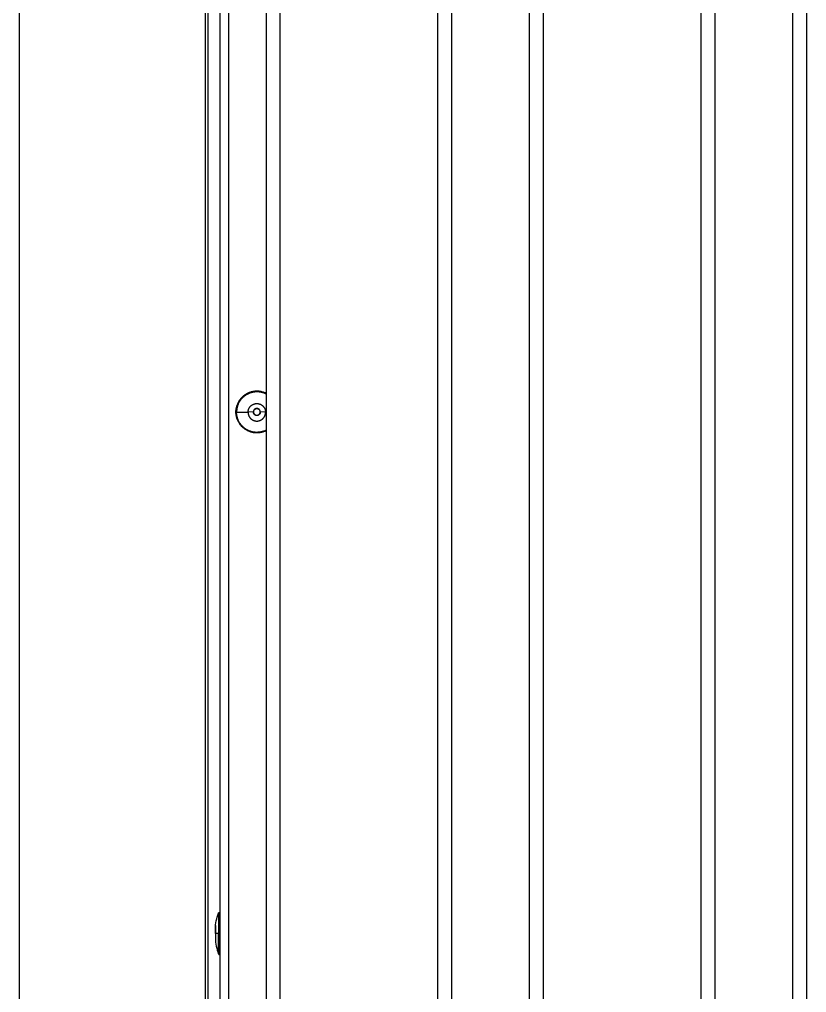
# Model space of a CAD drawing. Header units: millimetres. Extents: x -1283 to 2747, y -259 to 2557.
# Drawn here: x 719.4 to 889, y 1682.1 to 1891.5 of the extents above; entities that cross this region are included whole.
import ezdxf

# ---------------------------------------------------------------- set-up
doc = ezdxf.new("R2010")
doc.units = ezdxf.units.MM
doc.header["$MEASUREMENT"] = 0
doc.layers.add('Utwórz2D linie widoczne', color=7, linetype='Continuous', true_color=0x000000)

msp = doc.modelspace()

# ---------------------------------------------------------------- linework, layer by layer
at = {"layer": 'Utwórz2D linie widoczne'}
for p, q in [((719.45, 1281.38), (719.45, 2063.38)), ((759.45, 2061.38), (759.45, 1281.38)), ((760.01, 2061.38), (760.01, 1341.69)), ((772.55, 2055.65), (772.55, 1346.65)), ((775.55, 2055.65), (775.55, 1346.65)), ((809.55, 1346.65), (809.55, 2055.65)), ((812.55, 1346.65), (812.55, 2055.65)), ((829.25, 2055.65), (829.25, 1346.65)), ((832.25, 2055.65), (832.25, 1346.65)), ((866.25, 1346.65), (866.25, 2055.65)), ((869.25, 1346.65), (869.25, 2055.65)), ((885.95, 2055.65), (885.95, 1346.65)), ((888.95, 2055.65), (888.95, 1346.65)), ((762.57, 2040.3), (762.57, 1343.15)), ((764.57, 1343.15), (764.57, 2031.14)), ((769.38, 1811.34), (769.23, 1811.3)), ((769.25, 1811.3), (769.4, 1811.34)), ((769.53, 1811.38), (769.38, 1811.34)), ((769.4, 1811.34), (769.55, 1811.38)), ((769.68, 1811.41), (769.53, 1811.38)), ((769.55, 1811.38), (769.7, 1811.41)), ((769.83, 1811.44), (769.68, 1811.41)), ((769.7, 1811.41), (769.85, 1811.44)), ((769.99, 1811.46), (769.83, 1811.44)), ((769.85, 1811.44), (770, 1811.46)), ((770.07, 1811.32), (769.92, 1811.3)), ((770.14, 1811.48), (769.99, 1811.46)), ((770, 1811.46), (770.15, 1811.48)), ((770.22, 1811.33), (770.07, 1811.32)), ((770.29, 1811.49), (770.14, 1811.48)), ((770.15, 1811.48), (770.31, 1811.49)), ((770.37, 1811.34), (770.22, 1811.33)), ((770.45, 1811.5), (770.29, 1811.49)), ((770.31, 1811.49), (770.46, 1811.49)), ((770.52, 1811.35), (770.37, 1811.34)), ((770.61, 1811.5), (770.45, 1811.5)), ((770.46, 1811.49), (770.62, 1811.5)), ((770.67, 1811.35), (770.52, 1811.35)), ((770.76, 1811.5), (770.61, 1811.5)), ((770.62, 1811.5), (770.77, 1811.49)), ((770.82, 1811.34), (770.67, 1811.35)), ((770.92, 1811.49), (770.76, 1811.5)), ((770.77, 1811.49), (770.93, 1811.48)), ((770.97, 1811.33), (770.82, 1811.34)), ((771.07, 1811.48), (770.92, 1811.49)), ((770.93, 1811.48), (771.08, 1811.47)), ((771.12, 1811.31), (770.97, 1811.33)), ((771.22, 1811.46), (771.07, 1811.48)), ((771.08, 1811.47), (771.23, 1811.45)), ((771.27, 1811.29), (771.12, 1811.31)), ((771.38, 1811.43), (771.22, 1811.46)), ((771.23, 1811.45), (771.38, 1811.42)), ((771.53, 1811.4), (771.38, 1811.43)), ((771.38, 1811.42), (771.54, 1811.39)), ((771.68, 1811.36), (771.53, 1811.4)), ((771.54, 1811.39), (771.69, 1811.36)), ((771.83, 1811.32), (771.68, 1811.36)), ((771.69, 1811.36), (771.84, 1811.32)), ((771.98, 1811.28), (771.83, 1811.32)), ((771.84, 1811.32), (771.98, 1811.27)), ((766.59, 1809.08), (766.66, 1809.22)), ((766.72, 1809.33), (766.64, 1809.19)), ((766.66, 1809.22), (766.74, 1809.35)), ((766.8, 1809.46), (766.72, 1809.33)), ((766.74, 1809.35), (766.82, 1809.48)), ((766.86, 1809.28), (766.79, 1809.15)), ((766.89, 1809.59), (766.8, 1809.46)), ((766.82, 1809.48), (766.91, 1809.61)), ((766.95, 1809.41), (766.86, 1809.28)), ((766.98, 1809.71), (766.89, 1809.59)), ((766.91, 1809.61), (767, 1809.73)), ((767.03, 1809.53), (766.95, 1809.41)), ((767.07, 1809.84), (766.98, 1809.71)), ((767, 1809.73), (767.1, 1809.86)), ((767.12, 1809.66), (767.03, 1809.53)), ((767.17, 1809.95), (767.07, 1809.84)), ((767.1, 1809.86), (767.2, 1809.97)), ((767.22, 1809.77), (767.12, 1809.66)), ((767.28, 1810.07), (767.17, 1809.95)), ((767.2, 1809.97), (767.3, 1810.09)), ((767.32, 1809.89), (767.22, 1809.77)), ((767.39, 1810.18), (767.28, 1810.07)), ((767.3, 1810.09), (767.41, 1810.2)), ((767.42, 1810), (767.32, 1809.89)), ((767.5, 1810.29), (767.39, 1810.18)), ((767.41, 1810.2), (767.52, 1810.3)), ((767.52, 1810.11), (767.42, 1810)), ((767.61, 1810.39), (767.5, 1810.29)), ((767.52, 1810.3), (767.64, 1810.41)), ((767.63, 1810.21), (767.52, 1810.11)), ((767.73, 1810.49), (767.61, 1810.39)), ((767.75, 1810.31), (767.63, 1810.21)), ((767.64, 1810.41), (767.76, 1810.51)), ((767.85, 1810.59), (767.73, 1810.49)), ((767.86, 1810.4), (767.75, 1810.31)), ((767.76, 1810.51), (767.88, 1810.6)), ((767.98, 1810.68), (767.85, 1810.59)), ((767.98, 1810.5), (767.86, 1810.4)), ((767.88, 1810.6), (768, 1810.69)), ((768.11, 1810.77), (767.98, 1810.68)), ((768.11, 1810.58), (767.98, 1810.5)), ((768, 1810.69), (768.13, 1810.78)), ((768.24, 1810.85), (768.11, 1810.77)), ((768.23, 1810.67), (768.11, 1810.58)), ((768.13, 1810.78), (768.26, 1810.86)), ((768.36, 1810.75), (768.23, 1810.67)), ((768.37, 1810.93), (768.24, 1810.85)), ((768.26, 1810.86), (768.4, 1810.94)), ((768.49, 1810.82), (768.36, 1810.75)), ((768.51, 1811), (768.37, 1810.93)), ((768.4, 1810.94), (768.53, 1811.01)), ((768.63, 1810.89), (768.49, 1810.82)), ((768.65, 1811.07), (768.51, 1811)), ((768.53, 1811.01), (768.67, 1811.08)), ((768.76, 1810.95), (768.63, 1810.89)), ((768.79, 1811.14), (768.65, 1811.07)), ((768.67, 1811.08), (768.81, 1811.14)), ((768.9, 1811.01), (768.76, 1810.95)), ((768.94, 1811.19), (768.79, 1811.14)), ((768.81, 1811.14), (768.96, 1811.2)), ((769.04, 1811.07), (768.9, 1811.01)), ((769.08, 1811.25), (768.94, 1811.19)), ((768.96, 1811.2), (769.1, 1811.25)), ((769.18, 1811.12), (769.04, 1811.07)), ((769.23, 1811.3), (769.08, 1811.25)), ((769.1, 1811.25), (769.25, 1811.3)), ((769.33, 1811.17), (769.18, 1811.12)), ((769.47, 1811.21), (769.33, 1811.17)), ((769.62, 1811.24), (769.47, 1811.21)), ((769.77, 1811.27), (769.62, 1811.24)), ((769.92, 1811.3), (769.77, 1811.27)), ((771.42, 1811.26), (771.27, 1811.29)), ((771.56, 1811.23), (771.42, 1811.26)), ((771.71, 1811.2), (771.56, 1811.23)), ((771.86, 1811.15), (771.71, 1811.2)), ((772, 1811.11), (771.86, 1811.15)), ((772.13, 1811.23), (771.98, 1811.28)), ((771.98, 1811.27), (772.13, 1811.22)), ((772.14, 1811.05), (772, 1811.11)), ((772.27, 1811.17), (772.13, 1811.23)), ((772.13, 1811.22), (772.27, 1811.16)), ((772.28, 1811), (772.14, 1811.05)), ((772.41, 1811.11), (772.27, 1811.17)), ((772.27, 1811.16), (772.41, 1811.1)), ((772.42, 1810.94), (772.28, 1811)), ((772.55, 1811.04), (772.41, 1811.11)), ((772.41, 1811.1), (772.55, 1811.04)), ((772.55, 1810.87), (772.42, 1810.94)), ((766.07, 1807.01), (766.08, 1807.16)), ((766.08, 1807.31), (766.1, 1807.47)), ((766.08, 1807.16), (766.08, 1807.31)), ((766.1, 1807.47), (766.12, 1807.62)), ((766.12, 1807.62), (766.14, 1807.77)), ((766.14, 1807.77), (766.17, 1807.93)), ((766.17, 1807.93), (766.2, 1808.08)), ((766.23, 1808.19), (766.19, 1808.04)), ((766.2, 1808.08), (766.24, 1808.23)), ((766.22, 1807.29), (766.21, 1807.14)), ((766.21, 1807.14), (766.21, 1806.99)), ((766.23, 1807.44), (766.22, 1807.29)), ((766.27, 1808.34), (766.23, 1808.19)), ((766.25, 1807.59), (766.23, 1807.44)), ((766.24, 1808.23), (766.29, 1808.37)), ((766.28, 1807.74), (766.25, 1807.59)), ((766.32, 1808.49), (766.27, 1808.34)), ((766.3, 1807.89), (766.28, 1807.74)), ((766.29, 1808.37), (766.34, 1808.52)), ((766.34, 1808.04), (766.3, 1807.89)), ((766.38, 1808.63), (766.32, 1808.49)), ((766.34, 1808.52), (766.39, 1808.66)), ((766.38, 1808.18), (766.34, 1808.04)), ((766.43, 1808.78), (766.38, 1808.63)), ((766.42, 1808.33), (766.38, 1808.18)), ((766.39, 1808.66), (766.45, 1808.81)), ((766.47, 1808.47), (766.42, 1808.33)), ((766.5, 1808.92), (766.43, 1808.78)), ((766.45, 1808.81), (766.52, 1808.95)), ((766.52, 1808.61), (766.47, 1808.47)), ((766.57, 1809.06), (766.5, 1808.92)), ((766.52, 1808.95), (766.59, 1809.08)), ((766.58, 1808.75), (766.52, 1808.61)), ((766.64, 1809.19), (766.57, 1809.06)), ((766.65, 1808.89), (766.58, 1808.75)), ((766.71, 1809.02), (766.65, 1808.89)), ((766.79, 1809.15), (766.71, 1809.02)), ((768.69, 1807.08), (768.7, 1807.15)), ((768.7, 1807.21), (768.71, 1807.28)), ((768.7, 1807.15), (768.7, 1807.21)), ((768.71, 1807.28), (768.73, 1807.34)), ((768.73, 1807.34), (768.74, 1807.41)), ((768.74, 1807.41), (768.76, 1807.47)), ((768.76, 1807.47), (768.78, 1807.53)), ((768.78, 1807.53), (768.8, 1807.6)), ((768.8, 1807.6), (768.82, 1807.66)), ((768.82, 1807.66), (768.85, 1807.72)), ((768.85, 1807.72), (768.88, 1807.78)), ((768.88, 1807.78), (768.91, 1807.84)), ((768.91, 1807.84), (768.94, 1807.89)), ((768.94, 1807.89), (768.97, 1807.95)), ((768.97, 1807.95), (769.01, 1808.01)), ((769.01, 1808.01), (769.05, 1808.06)), ((769.05, 1808.06), (769.09, 1808.11)), ((769.09, 1808.11), (769.13, 1808.16)), ((769.13, 1808.16), (769.17, 1808.21)), ((769.17, 1808.21), (769.22, 1808.26)), ((769.22, 1808.26), (769.26, 1808.31)), ((769.26, 1808.31), (769.31, 1808.35)), ((769.31, 1808.35), (769.36, 1808.39)), ((769.36, 1808.39), (769.41, 1808.44)), ((769.41, 1808.44), (769.46, 1808.48)), ((769.46, 1808.48), (769.52, 1808.51)), ((769.52, 1808.51), (769.57, 1808.55)), ((769.57, 1808.55), (769.63, 1808.58)), ((769.63, 1808.58), (769.69, 1808.61)), ((769.69, 1808.61), (769.75, 1808.64)), ((769.75, 1808.64), (769.81, 1808.67)), ((769.81, 1808.67), (769.87, 1808.7)), ((769.84, 1807.17), (769.83, 1807.15)), ((769.83, 1807.15), (769.83, 1807.12)), ((769.85, 1807.22), (769.84, 1807.2)), ((769.84, 1807.2), (769.84, 1807.17)), ((769.86, 1807.25), (769.85, 1807.22)), ((769.87, 1807.27), (769.86, 1807.25)), ((769.87, 1808.7), (769.93, 1808.72)), ((769.88, 1807.29), (769.87, 1807.27)), ((769.89, 1807.32), (769.88, 1807.29)), ((769.9, 1807.34), (769.89, 1807.32)), ((769.91, 1807.36), (769.9, 1807.34)), ((769.92, 1807.39), (769.91, 1807.36)), ((769.93, 1807.41), (769.92, 1807.39)), ((769.93, 1808.72), (769.99, 1808.74)), ((769.95, 1807.43), (769.93, 1807.41)), ((769.96, 1807.45), (769.95, 1807.43)), ((769.98, 1807.47), (769.96, 1807.45)), ((769.99, 1807.49), (769.98, 1807.47)), ((769.99, 1808.74), (770.05, 1808.76)), ((770.01, 1807.51), (769.99, 1807.49)), ((770.03, 1807.53), (770.01, 1807.51)), ((770.05, 1807.55), (770.03, 1807.53)), ((770.05, 1808.76), (770.12, 1808.78)), ((770.06, 1807.57), (770.05, 1807.55)), ((770.08, 1807.59), (770.06, 1807.57)), ((770.1, 1807.6), (770.08, 1807.59)), ((770.12, 1807.62), (770.1, 1807.6)), ((770.12, 1808.78), (770.18, 1808.79)), ((770.15, 1807.63), (770.12, 1807.62)), ((770.17, 1807.65), (770.15, 1807.63)), ((770.16, 1807.65), (770.18, 1807.66)), ((770.19, 1807.66), (770.17, 1807.65)), ((770.18, 1808.79), (770.24, 1808.81)), ((770.18, 1807.66), (770.21, 1807.67)), ((770.21, 1807.67), (770.19, 1807.66)), ((770.21, 1807.67), (770.23, 1807.69)), ((770.23, 1807.69), (770.21, 1807.67)), ((770.23, 1807.69), (770.25, 1807.7)), ((770.26, 1807.7), (770.23, 1807.69)), ((770.24, 1808.81), (770.31, 1808.82)), ((770.25, 1807.7), (770.27, 1807.71)), ((770.28, 1807.71), (770.26, 1807.7)), ((770.27, 1807.71), (770.3, 1807.72)), ((770.31, 1807.72), (770.28, 1807.71)), ((770.3, 1807.72), (770.32, 1807.73)), ((770.31, 1808.82), (770.38, 1808.82)), ((770.33, 1807.73), (770.31, 1807.72)), ((770.32, 1807.73), (770.35, 1807.73)), ((770.36, 1807.73), (770.33, 1807.73)), ((770.35, 1807.73), (770.37, 1807.74)), ((770.38, 1807.74), (770.36, 1807.73)), ((770.37, 1807.74), (770.4, 1807.75)), ((770.38, 1808.82), (770.44, 1808.83)), ((770.41, 1807.75), (770.38, 1807.74)), ((770.4, 1807.75), (770.42, 1807.75)), ((770.43, 1807.75), (770.41, 1807.75)), ((770.42, 1807.75), (770.45, 1807.76)), ((770.46, 1807.76), (770.43, 1807.75)), ((770.44, 1808.83), (770.51, 1808.83)), ((770.45, 1807.76), (770.47, 1807.76)), ((770.48, 1807.76), (770.46, 1807.76)), ((770.47, 1807.76), (770.5, 1807.77)), ((770.51, 1807.76), (770.48, 1807.76)), ((770.5, 1807.77), (770.52, 1807.77)), ((770.51, 1808.83), (770.57, 1808.83)), ((770.53, 1807.77), (770.51, 1807.76)), ((770.52, 1807.77), (770.55, 1807.77)), ((770.56, 1807.77), (770.53, 1807.77)), ((770.55, 1807.77), (770.57, 1807.77)), ((770.59, 1807.77), (770.56, 1807.77)), ((770.57, 1808.83), (770.64, 1808.83)), ((770.57, 1807.77), (770.6, 1807.77)), ((770.61, 1807.77), (770.59, 1807.77)), ((770.6, 1807.77), (770.62, 1807.77)), ((770.64, 1807.76), (770.61, 1807.77)), ((770.62, 1807.77), (770.65, 1807.77)), ((770.64, 1808.83), (770.7, 1808.83)), ((770.66, 1807.76), (770.64, 1807.76)), ((770.65, 1807.77), (770.67, 1807.76)), ((770.69, 1807.76), (770.66, 1807.76)), ((770.67, 1807.76), (770.7, 1807.76)), ((770.71, 1807.75), (770.69, 1807.76)), ((770.7, 1808.83), (770.77, 1808.82)), ((770.7, 1807.76), (770.72, 1807.75)), ((770.74, 1807.75), (770.71, 1807.75)), ((770.72, 1807.75), (770.75, 1807.75)), ((770.76, 1807.74), (770.74, 1807.75)), ((770.75, 1807.75), (770.77, 1807.74)), ((770.79, 1807.73), (770.76, 1807.74)), ((770.77, 1808.82), (770.83, 1808.82)), ((770.77, 1807.74), (770.8, 1807.73)), ((770.81, 1807.73), (770.79, 1807.73)), ((770.8, 1807.73), (770.82, 1807.73)), ((770.84, 1807.72), (770.81, 1807.73)), ((770.82, 1807.73), (770.85, 1807.72)), ((770.83, 1808.82), (770.9, 1808.81)), ((770.86, 1807.71), (770.84, 1807.72)), ((770.85, 1807.72), (770.87, 1807.71)), ((770.89, 1807.7), (770.86, 1807.71)), ((770.87, 1807.71), (770.89, 1807.7)), ((770.89, 1807.7), (770.92, 1807.69)), ((770.91, 1807.69), (770.89, 1807.7)), ((770.9, 1808.81), (770.96, 1808.79)), ((770.93, 1807.67), (770.91, 1807.69)), ((770.92, 1807.69), (770.94, 1807.67)), ((770.95, 1807.66), (770.93, 1807.67)), ((770.94, 1807.67), (770.96, 1807.66)), ((770.98, 1807.65), (770.95, 1807.66)), ((770.96, 1808.79), (771.03, 1808.78)), ((770.96, 1807.66), (770.98, 1807.65)), ((771, 1807.63), (770.98, 1807.65)), ((771.02, 1807.62), (771, 1807.63)), ((771.04, 1807.6), (771.02, 1807.62)), ((771.03, 1808.78), (771.09, 1808.76)), ((771.06, 1807.59), (771.04, 1807.6)), ((771.08, 1807.57), (771.06, 1807.59)), ((771.1, 1807.55), (771.08, 1807.57)), ((771.09, 1808.76), (771.15, 1808.74)), ((771.12, 1807.53), (771.1, 1807.55)), ((771.13, 1807.51), (771.12, 1807.53)), ((771.15, 1807.49), (771.13, 1807.51)), ((771.15, 1808.74), (771.22, 1808.72)), ((771.17, 1807.47), (771.15, 1807.49)), ((771.18, 1807.45), (771.17, 1807.47)), ((771.2, 1807.43), (771.18, 1807.45)), ((771.21, 1807.41), (771.2, 1807.43)), ((771.22, 1807.39), (771.21, 1807.41)), ((771.22, 1808.72), (771.28, 1808.7)), ((771.24, 1807.36), (771.22, 1807.39)), ((771.25, 1807.34), (771.24, 1807.36)), ((771.26, 1807.32), (771.25, 1807.34)), ((771.27, 1807.29), (771.26, 1807.32)), ((771.28, 1807.27), (771.27, 1807.29)), ((771.28, 1808.7), (771.34, 1808.67)), ((771.29, 1807.25), (771.28, 1807.27)), ((771.29, 1807.22), (771.29, 1807.25)), ((771.3, 1807.2), (771.29, 1807.22)), ((771.31, 1807.17), (771.3, 1807.2)), ((771.31, 1807.15), (771.31, 1807.17)), ((771.32, 1807.12), (771.31, 1807.15)), ((771.34, 1808.67), (771.4, 1808.64)), ((771.4, 1808.64), (771.46, 1808.61)), ((771.46, 1808.61), (771.51, 1808.58)), ((771.51, 1808.58), (771.57, 1808.55)), ((771.57, 1808.55), (771.63, 1808.51)), ((771.63, 1808.51), (771.68, 1808.48)), ((771.68, 1808.48), (771.73, 1808.44)), ((771.73, 1808.44), (771.78, 1808.39)), ((771.78, 1808.39), (771.83, 1808.35)), ((771.83, 1808.35), (771.88, 1808.31)), ((771.88, 1808.31), (771.93, 1808.26)), ((771.93, 1808.26), (771.97, 1808.21)), ((771.97, 1808.21), (772.02, 1808.16)), ((772.02, 1808.16), (772.06, 1808.11)), ((772.06, 1808.11), (772.1, 1808.06)), ((772.1, 1808.06), (772.14, 1808.01)), ((772.14, 1808.01), (772.17, 1807.95)), ((772.17, 1807.95), (772.2, 1807.89)), ((772.2, 1807.89), (772.24, 1807.84)), ((772.24, 1807.84), (772.27, 1807.78)), ((772.27, 1807.78), (772.29, 1807.72)), ((772.29, 1807.72), (772.32, 1807.66)), ((772.32, 1807.66), (772.34, 1807.6)), ((772.34, 1807.6), (772.37, 1807.53)), ((772.37, 1807.53), (772.39, 1807.47)), ((772.39, 1807.47), (772.4, 1807.41)), ((772.4, 1807.41), (772.42, 1807.34)), ((772.42, 1807.34), (772.43, 1807.28)), ((772.43, 1807.28), (772.44, 1807.21)), ((772.44, 1807.21), (772.45, 1807.15)), ((772.45, 1807.15), (772.45, 1807.08)), ((766.21, 1806.99), (766.07, 1807.01)), ((766.08, 1806.85), (766.07, 1807.01)), ((766.08, 1806.7), (766.08, 1806.85)), ((766.1, 1806.54), (766.08, 1806.7)), ((766.12, 1806.39), (766.1, 1806.54)), ((766.14, 1806.24), (766.12, 1806.39)), ((766.17, 1806.09), (766.14, 1806.24)), ((766.2, 1805.94), (766.17, 1806.09)), ((766.24, 1805.79), (766.2, 1805.94)), ((766.21, 1806.84), (766.21, 1806.99)), ((766.21, 1806.99), (768.68, 1806.95)), ((766.22, 1806.69), (766.21, 1806.84)), ((766.22, 1805.88), (766.21, 1805.91)), ((766.23, 1806.54), (766.22, 1806.69)), ((766.25, 1806.39), (766.23, 1806.54)), ((766.25, 1805.77), (766.24, 1805.81)), ((766.29, 1805.64), (766.24, 1805.79)), ((766.28, 1806.24), (766.25, 1806.39)), ((766.3, 1806.09), (766.28, 1806.24)), ((766.34, 1805.49), (766.29, 1805.64)), ((766.34, 1805.95), (766.3, 1806.09)), ((766.38, 1805.8), (766.34, 1805.95)), ((766.39, 1805.35), (766.34, 1805.49)), ((766.42, 1805.66), (766.38, 1805.8)), ((766.45, 1805.21), (766.39, 1805.35)), ((766.47, 1805.51), (766.42, 1805.66)), ((766.52, 1805.06), (766.45, 1805.21)), ((766.52, 1805.37), (766.47, 1805.51)), ((766.58, 1805.23), (766.52, 1805.37)), ((766.59, 1804.93), (766.52, 1805.06)), ((766.65, 1805.1), (766.58, 1805.23)), ((766.71, 1804.96), (766.65, 1805.1)), ((769.82, 1807.02), (768.68, 1806.95)), ((768.68, 1806.95), (768.69, 1807.02)), ((768.68, 1806.95), (768.69, 1806.89)), ((768.69, 1807.02), (768.69, 1807.08)), ((768.69, 1806.89), (768.69, 1806.82)), ((768.69, 1806.82), (768.7, 1806.76)), ((768.7, 1806.76), (768.7, 1806.69)), ((768.7, 1806.69), (768.71, 1806.62)), ((768.71, 1806.62), (768.73, 1806.56)), ((768.73, 1806.56), (768.74, 1806.5)), ((768.74, 1806.5), (768.76, 1806.43)), ((768.76, 1806.43), (768.78, 1806.37)), ((768.78, 1806.37), (768.8, 1806.31)), ((768.8, 1806.31), (768.82, 1806.25)), ((768.82, 1806.25), (768.85, 1806.19)), ((768.85, 1806.19), (768.88, 1806.13)), ((768.88, 1806.13), (768.91, 1806.07)), ((768.91, 1806.07), (768.94, 1806.01)), ((768.94, 1806.01), (768.97, 1805.95)), ((768.97, 1805.95), (769.01, 1805.9)), ((769.01, 1805.9), (769.05, 1805.85)), ((769.05, 1805.85), (769.09, 1805.79)), ((769.09, 1805.79), (769.13, 1805.74)), ((769.13, 1805.74), (769.17, 1805.69)), ((769.17, 1805.69), (769.22, 1805.64)), ((769.22, 1805.64), (769.26, 1805.6)), ((769.26, 1805.6), (769.31, 1805.55)), ((769.31, 1805.55), (769.36, 1805.51)), ((769.36, 1805.51), (769.41, 1805.47)), ((769.41, 1805.47), (769.46, 1805.43)), ((769.46, 1805.43), (769.52, 1805.39)), ((769.52, 1805.39), (769.57, 1805.36)), ((769.57, 1805.36), (769.63, 1805.32)), ((769.63, 1805.32), (769.69, 1805.29)), ((769.69, 1805.29), (769.75, 1805.26)), ((769.75, 1805.26), (769.81, 1805.23)), ((769.81, 1805.23), (769.87, 1805.21)), ((769.83, 1807.09), (769.82, 1807.07)), ((769.82, 1807.07), (769.82, 1807.04)), ((769.82, 1807.04), (769.82, 1807.02)), ((769.82, 1806.99), (769.82, 1807.02)), ((769.82, 1807.02), (769.83, 1806.99)), ((769.82, 1806.97), (769.82, 1806.99)), ((769.83, 1806.94), (769.82, 1806.97)), ((769.83, 1807.12), (769.83, 1807.09)), ((769.83, 1806.99), (769.83, 1806.96)), ((769.83, 1806.96), (769.83, 1806.94)), ((769.83, 1806.91), (769.83, 1806.94)), ((769.83, 1806.94), (769.84, 1806.91)), ((769.83, 1806.89), (769.83, 1806.91)), ((769.84, 1806.86), (769.83, 1806.89)), ((769.84, 1806.91), (769.84, 1806.89)), ((769.84, 1806.89), (769.85, 1806.86)), ((769.85, 1806.84), (769.84, 1806.86)), ((769.85, 1806.86), (769.86, 1806.84)), ((769.85, 1806.81), (769.85, 1806.84)), ((769.86, 1806.79), (769.85, 1806.81)), ((769.86, 1806.84), (769.87, 1806.81)), ((769.87, 1806.76), (769.86, 1806.79)), ((769.87, 1806.81), (769.87, 1806.79)), ((769.87, 1806.79), (769.88, 1806.76)), ((769.88, 1806.74), (769.87, 1806.76)), ((769.87, 1805.21), (769.93, 1805.18)), ((769.88, 1806.76), (769.9, 1806.74)), ((769.89, 1806.71), (769.88, 1806.74)), ((769.9, 1806.69), (769.89, 1806.71)), ((769.9, 1806.74), (769.91, 1806.72)), ((769.91, 1806.67), (769.9, 1806.69)), ((769.91, 1806.72), (769.92, 1806.7)), ((769.92, 1806.64), (769.91, 1806.67)), ((769.92, 1806.7), (769.93, 1806.67)), ((769.94, 1806.62), (769.92, 1806.64)), ((769.93, 1806.67), (769.95, 1806.65)), ((769.93, 1805.18), (769.99, 1805.16)), ((769.95, 1806.6), (769.94, 1806.62)), ((769.95, 1806.65), (769.96, 1806.63)), ((769.97, 1806.58), (769.95, 1806.6)), ((769.96, 1806.63), (769.98, 1806.61)), ((769.98, 1806.56), (769.97, 1806.58)), ((769.98, 1806.61), (769.99, 1806.59)), ((770, 1806.54), (769.98, 1806.56)), ((769.99, 1806.59), (770.01, 1806.57)), ((769.99, 1805.16), (770.05, 1805.14)), ((770.02, 1806.52), (770, 1806.54)), ((770.01, 1806.57), (770.03, 1806.55)), ((770.03, 1806.5), (770.02, 1806.52)), ((770.03, 1806.55), (770.05, 1806.53)), ((770.05, 1806.48), (770.03, 1806.5)), ((770.05, 1806.53), (770.06, 1806.51)), ((770.07, 1806.46), (770.05, 1806.48)), ((770.05, 1805.14), (770.12, 1805.13)), ((770.06, 1806.51), (770.08, 1806.5)), ((770.09, 1806.45), (770.07, 1806.46)), ((770.08, 1806.5), (770.1, 1806.48)), ((770.11, 1806.43), (770.09, 1806.45)), ((770.1, 1806.48), (770.12, 1806.46)), ((770.13, 1806.42), (770.11, 1806.43)), ((770.12, 1806.46), (770.15, 1806.45)), ((770.12, 1805.13), (770.18, 1805.11)), ((770.15, 1806.4), (770.13, 1806.42)), ((770.15, 1806.45), (770.17, 1806.43)), ((770.18, 1806.39), (770.15, 1806.4)), ((770.17, 1806.43), (770.19, 1806.42)), ((770.2, 1806.37), (770.18, 1806.39)), ((770.18, 1805.11), (770.24, 1805.1)), ((770.19, 1806.42), (770.21, 1806.41)), ((770.22, 1806.36), (770.2, 1806.37)), ((770.21, 1806.41), (770.23, 1806.39)), ((770.24, 1806.35), (770.22, 1806.36)), ((770.23, 1806.39), (770.26, 1806.38)), ((770.27, 1806.34), (770.24, 1806.35)), ((770.24, 1805.1), (770.31, 1805.09)), ((770.26, 1806.38), (770.28, 1806.37)), ((770.29, 1806.33), (770.27, 1806.34)), ((770.28, 1806.37), (770.31, 1806.36)), ((770.32, 1806.32), (770.29, 1806.33)), ((770.31, 1806.36), (770.33, 1806.35)), ((770.31, 1805.09), (770.38, 1805.08)), ((770.34, 1806.31), (770.32, 1806.32)), ((770.33, 1806.35), (770.35, 1806.35)), ((770.37, 1806.3), (770.34, 1806.31)), ((770.35, 1806.35), (770.38, 1806.34)), ((770.39, 1806.3), (770.37, 1806.3)), ((770.38, 1806.34), (770.4, 1806.33)), ((770.38, 1805.08), (770.44, 1805.07)), ((770.42, 1806.29), (770.39, 1806.3)), ((770.4, 1806.33), (770.43, 1806.33)), ((770.44, 1806.28), (770.42, 1806.29)), ((770.43, 1806.33), (770.46, 1806.32)), ((770.47, 1806.28), (770.44, 1806.28)), ((770.44, 1805.07), (770.51, 1805.07)), ((770.46, 1806.32), (770.48, 1806.32)), ((770.49, 1806.28), (770.47, 1806.28)), ((770.48, 1806.32), (770.51, 1806.32)), ((770.52, 1806.27), (770.49, 1806.28)), ((770.51, 1806.32), (770.53, 1806.32)), ((770.51, 1805.07), (770.57, 1805.07)), ((770.55, 1806.27), (770.52, 1806.27)), ((770.53, 1806.32), (770.56, 1806.31)), ((770.57, 1806.27), (770.55, 1806.27)), ((770.56, 1806.31), (770.59, 1806.31)), ((770.6, 1806.27), (770.57, 1806.27)), ((770.57, 1805.07), (770.64, 1805.07)), ((770.59, 1806.31), (770.61, 1806.32)), ((770.62, 1806.27), (770.6, 1806.27)), ((770.61, 1806.32), (770.64, 1806.32)), ((770.65, 1806.28), (770.62, 1806.27)), ((770.64, 1806.32), (770.66, 1806.32)), ((770.64, 1805.07), (770.7, 1805.07)), ((770.68, 1806.28), (770.65, 1806.28)), ((770.66, 1806.32), (770.69, 1806.32)), ((770.7, 1806.28), (770.68, 1806.28)), ((770.69, 1806.32), (770.71, 1806.33)), ((770.73, 1806.29), (770.7, 1806.28)), ((770.7, 1805.07), (770.77, 1805.08)), ((770.71, 1806.33), (770.74, 1806.33)), ((770.75, 1806.3), (770.73, 1806.29)), ((770.74, 1806.33), (770.76, 1806.34)), ((770.78, 1806.3), (770.75, 1806.3)), ((770.76, 1806.34), (770.79, 1806.35)), ((770.77, 1805.08), (770.83, 1805.09)), ((770.8, 1806.31), (770.78, 1806.3)), ((770.79, 1806.35), (770.81, 1806.35)), ((770.83, 1806.32), (770.8, 1806.31)), ((770.81, 1806.35), (770.84, 1806.36)), ((770.85, 1806.33), (770.83, 1806.32)), ((770.83, 1805.09), (770.9, 1805.1)), ((770.84, 1806.36), (770.86, 1806.37)), ((770.88, 1806.34), (770.85, 1806.33)), ((770.86, 1806.37), (770.89, 1806.38)), ((770.9, 1806.35), (770.88, 1806.34)), ((770.89, 1806.38), (770.91, 1806.39)), ((770.92, 1806.36), (770.9, 1806.35)), ((770.9, 1805.1), (770.96, 1805.11)), ((770.91, 1806.39), (770.93, 1806.41)), ((770.95, 1806.37), (770.92, 1806.36)), ((770.93, 1806.41), (770.96, 1806.42)), ((770.97, 1806.39), (770.95, 1806.37)), ((770.96, 1806.42), (770.98, 1806.43)), ((770.96, 1805.11), (771.03, 1805.13)), ((770.99, 1806.4), (770.97, 1806.39)), ((770.98, 1806.43), (771, 1806.45)), ((771.01, 1806.42), (770.99, 1806.4)), ((771, 1806.45), (771.02, 1806.46)), ((771.03, 1806.43), (771.01, 1806.42)), ((771.02, 1806.46), (771.04, 1806.48)), ((771.05, 1806.45), (771.03, 1806.43)), ((771.03, 1805.13), (771.09, 1805.14)), ((771.04, 1806.48), (771.06, 1806.5)), ((771.07, 1806.46), (771.05, 1806.45)), ((771.06, 1806.5), (771.08, 1806.51)), ((771.09, 1806.48), (771.07, 1806.46)), ((771.08, 1806.51), (771.1, 1806.53)), ((771.11, 1806.5), (771.09, 1806.48)), ((771.09, 1805.14), (771.15, 1805.16)), ((771.1, 1806.53), (771.12, 1806.55)), ((771.13, 1806.52), (771.11, 1806.5)), ((771.12, 1806.55), (771.13, 1806.57)), ((771.13, 1806.57), (771.15, 1806.59)), ((771.14, 1806.54), (771.13, 1806.52)), ((771.16, 1806.56), (771.14, 1806.54)), ((771.15, 1806.59), (771.17, 1806.61)), ((771.15, 1805.16), (771.22, 1805.18)), ((771.18, 1806.58), (771.16, 1806.56)), ((771.17, 1806.61), (771.18, 1806.63)), ((771.18, 1806.63), (771.2, 1806.65)), ((771.19, 1806.6), (771.18, 1806.58)), ((771.21, 1806.62), (771.19, 1806.6)), ((771.2, 1806.65), (771.21, 1806.67)), ((771.21, 1806.67), (771.22, 1806.7)), ((771.22, 1806.64), (771.21, 1806.62)), ((771.22, 1806.7), (771.24, 1806.72)), ((771.23, 1806.67), (771.22, 1806.64)), ((771.22, 1805.18), (771.28, 1805.21)), ((771.24, 1806.69), (771.23, 1806.67)), ((771.24, 1806.72), (771.25, 1806.74)), ((771.26, 1806.71), (771.24, 1806.69)), ((771.25, 1806.74), (771.26, 1806.76)), ((771.26, 1806.76), (771.27, 1806.79)), ((771.27, 1806.74), (771.26, 1806.71)), ((771.27, 1806.79), (771.28, 1806.81)), ((771.28, 1806.76), (771.27, 1806.74)), ((771.28, 1806.81), (771.29, 1806.84)), ((771.29, 1806.81), (771.28, 1806.79)), ((771.28, 1806.79), (771.28, 1806.76)), ((771.28, 1805.21), (771.34, 1805.23)), ((771.29, 1806.86), (771.3, 1806.89)), ((771.29, 1806.84), (771.29, 1806.86)), ((771.3, 1806.84), (771.29, 1806.81)), ((771.3, 1806.89), (771.31, 1806.91)), ((771.31, 1806.89), (771.3, 1806.86)), ((771.3, 1806.86), (771.3, 1806.84)), ((771.31, 1806.94), (771.32, 1806.96)), ((771.32, 1806.94), (771.31, 1806.91)), ((771.31, 1806.91), (771.31, 1806.94)), ((771.31, 1806.91), (771.31, 1806.89)), ((771.32, 1807.09), (771.32, 1807.12)), ((771.32, 1807.07), (771.32, 1807.09)), ((771.32, 1807.04), (771.32, 1807.07)), ((771.32, 1807.02), (771.32, 1807.04)), ((771.32, 1807.02), (771.32, 1806.99)), ((772.46, 1806.95), (771.32, 1807.02)), ((771.32, 1806.99), (771.32, 1807.02)), ((771.32, 1806.99), (771.32, 1806.97)), ((771.32, 1806.96), (771.32, 1806.99)), ((771.32, 1806.97), (771.32, 1806.94)), ((771.34, 1805.23), (771.4, 1805.26)), ((771.4, 1805.26), (771.46, 1805.29)), ((771.46, 1805.29), (771.51, 1805.32)), ((771.51, 1805.32), (771.57, 1805.36)), ((771.57, 1805.36), (771.63, 1805.39)), ((771.63, 1805.39), (771.68, 1805.43)), ((771.68, 1805.43), (771.73, 1805.47)), ((771.73, 1805.47), (771.78, 1805.51)), ((771.78, 1805.51), (771.83, 1805.55)), ((771.83, 1805.55), (771.88, 1805.6)), ((771.88, 1805.6), (771.93, 1805.64)), ((771.93, 1805.64), (771.97, 1805.69)), ((771.97, 1805.69), (772.02, 1805.74)), ((772.02, 1805.74), (772.06, 1805.79)), ((772.06, 1805.79), (772.1, 1805.85)), ((772.1, 1805.85), (772.14, 1805.9)), ((772.14, 1805.9), (772.17, 1805.95)), ((772.17, 1805.95), (772.2, 1806.01)), ((772.2, 1806.01), (772.24, 1806.07)), ((772.24, 1806.07), (772.27, 1806.13)), ((772.27, 1806.13), (772.29, 1806.19)), ((772.29, 1806.19), (772.32, 1806.25)), ((772.32, 1806.25), (772.34, 1806.31)), ((772.34, 1806.31), (772.37, 1806.37)), ((772.37, 1806.37), (772.39, 1806.43)), ((772.39, 1806.43), (772.4, 1806.5)), ((772.4, 1806.5), (772.42, 1806.56)), ((772.42, 1806.56), (772.43, 1806.62)), ((772.43, 1806.62), (772.44, 1806.69)), ((772.44, 1806.69), (772.45, 1806.76)), ((772.45, 1807.08), (772.46, 1807.02)), ((772.45, 1806.82), (772.46, 1806.89)), ((772.45, 1806.76), (772.45, 1806.82)), ((772.46, 1807.02), (772.46, 1806.95)), ((772.46, 1806.89), (772.46, 1806.95)), ((772.46, 1806.95), (772.55, 1806.95)), ((766.66, 1804.79), (766.59, 1804.93)), ((766.74, 1804.66), (766.66, 1804.79)), ((766.79, 1804.83), (766.71, 1804.96)), ((766.82, 1804.53), (766.74, 1804.66)), ((766.86, 1804.7), (766.79, 1804.83)), ((766.91, 1804.4), (766.82, 1804.53)), ((766.95, 1804.57), (766.86, 1804.7)), ((767, 1804.28), (766.91, 1804.4)), ((767.03, 1804.45), (766.95, 1804.57)), ((767.1, 1804.16), (767, 1804.28)), ((767.12, 1804.33), (767.03, 1804.45)), ((767.2, 1804.04), (767.1, 1804.16)), ((767.22, 1804.21), (767.12, 1804.33)), ((767.3, 1803.92), (767.2, 1804.04)), ((767.32, 1804.1), (767.22, 1804.21)), ((767.41, 1803.81), (767.3, 1803.92)), ((767.42, 1803.99), (767.32, 1804.1)), ((767.52, 1803.71), (767.41, 1803.81)), ((767.52, 1803.88), (767.42, 1803.99)), ((767.63, 1803.78), (767.52, 1803.88)), ((767.64, 1803.6), (767.52, 1803.71)), ((767.75, 1803.68), (767.63, 1803.78)), ((767.76, 1803.51), (767.64, 1803.6)), ((767.86, 1803.58), (767.75, 1803.68)), ((767.88, 1803.41), (767.76, 1803.51)), ((767.98, 1803.49), (767.86, 1803.58)), ((768, 1803.32), (767.88, 1803.41)), ((768.11, 1803.4), (767.98, 1803.49)), ((768.13, 1803.23), (768, 1803.32)), ((768.23, 1803.32), (768.11, 1803.4)), ((768.26, 1803.15), (768.13, 1803.23)), ((768.36, 1803.24), (768.23, 1803.32)), ((768.4, 1803.08), (768.26, 1803.15)), ((768.49, 1803.17), (768.36, 1803.24)), ((768.53, 1803), (768.4, 1803.08)), ((768.63, 1803.1), (768.49, 1803.17)), ((768.67, 1802.94), (768.53, 1803)), ((768.76, 1803.03), (768.63, 1803.1)), ((768.81, 1802.87), (768.67, 1802.94)), ((768.9, 1802.97), (768.76, 1803.03)), ((769.04, 1802.92), (768.9, 1802.97)), ((772.28, 1802.99), (772.14, 1802.93)), ((772.42, 1803.05), (772.28, 1802.99)), ((772.55, 1802.98), (772.41, 1802.91)), ((772.55, 1803.11), (772.42, 1803.05)), ((768.96, 1802.82), (768.81, 1802.87)), ((769.1, 1802.76), (768.96, 1802.82)), ((769.18, 1802.87), (769.04, 1802.92)), ((769.25, 1802.71), (769.1, 1802.76)), ((769.33, 1802.82), (769.18, 1802.87)), ((769.4, 1802.67), (769.25, 1802.71)), ((769.47, 1802.78), (769.33, 1802.82)), ((769.55, 1802.63), (769.4, 1802.67)), ((769.62, 1802.74), (769.47, 1802.78)), ((769.7, 1802.6), (769.55, 1802.63)), ((769.77, 1802.71), (769.62, 1802.74)), ((769.85, 1802.57), (769.7, 1802.6)), ((769.92, 1802.69), (769.77, 1802.71)), ((770, 1802.55), (769.85, 1802.57)), ((770.07, 1802.67), (769.92, 1802.69)), ((770.15, 1802.53), (770, 1802.55)), ((770.22, 1802.65), (770.07, 1802.67)), ((770.31, 1802.52), (770.15, 1802.53)), ((770.37, 1802.64), (770.22, 1802.65)), ((770.46, 1802.52), (770.31, 1802.52)), ((770.52, 1802.64), (770.37, 1802.64)), ((770.62, 1802.52), (770.46, 1802.52)), ((770.67, 1802.64), (770.52, 1802.64)), ((770.77, 1802.52), (770.62, 1802.52)), ((770.82, 1802.65), (770.67, 1802.64)), ((770.93, 1802.53), (770.77, 1802.52)), ((770.97, 1802.66), (770.82, 1802.65)), ((771.08, 1802.54), (770.93, 1802.53)), ((771.12, 1802.67), (770.97, 1802.66)), ((771.23, 1802.56), (771.08, 1802.54)), ((771.27, 1802.69), (771.12, 1802.67)), ((771.38, 1802.59), (771.23, 1802.56)), ((771.42, 1802.72), (771.27, 1802.69)), ((771.54, 1802.62), (771.38, 1802.59)), ((771.56, 1802.75), (771.42, 1802.72)), ((771.69, 1802.66), (771.54, 1802.62)), ((771.71, 1802.79), (771.56, 1802.75)), ((771.84, 1802.7), (771.69, 1802.66)), ((771.86, 1802.83), (771.71, 1802.79)), ((771.98, 1802.74), (771.84, 1802.7)), ((772, 1802.88), (771.86, 1802.83)), ((772.13, 1802.79), (771.98, 1802.74)), ((772.14, 1802.93), (772, 1802.88)), ((772.27, 1802.85), (772.13, 1802.79)), ((772.41, 1802.91), (772.27, 1802.85)), ((761.93, 1697.92), (762.04, 1698.33)), ((762.04, 1698.33), (762.15, 1698.74)), ((762.15, 1698.74), (762.28, 1699.15)), ((762.28, 1699.15), (762.28, 1699.16)), ((762.28, 1699.16), (762.29, 1699.16)), ((762.28, 1699.15), (762.28, 1694.79)), ((762.28, 1699.15), (762.28, 1699.15)), ((762.29, 1699.17), (762.29, 1699.18)), ((762.29, 1699.18), (762.3, 1699.18)), ((762.29, 1699.16), (762.29, 1699.17)), ((762.3, 1699.19), (762.31, 1699.2)), ((762.3, 1699.18), (762.3, 1699.19)), ((762.3, 1699.19), (762.3, 1699.19)), ((762.31, 1699.2), (762.31, 1699.21)), ((762.31, 1699.21), (762.32, 1699.21)), ((762.32, 1699.22), (762.33, 1699.23)), ((762.32, 1699.21), (762.32, 1699.22)), ((762.32, 1699.22), (762.32, 1699.22)), ((762.33, 1699.23), (762.34, 1699.24)), ((762.33, 1699.23), (762.33, 1699.23)), ((762.34, 1699.24), (762.35, 1699.25)), ((762.34, 1699.24), (762.34, 1699.24)), ((762.35, 1699.25), (762.36, 1699.25)), ((762.36, 1699.25), (762.37, 1699.26)), ((762.36, 1699.25), (762.36, 1699.25)), ((762.37, 1699.26), (762.37, 1699.26)), ((762.37, 1699.26), (762.38, 1699.26)), ((762.38, 1699.26), (762.39, 1699.27)), ((762.39, 1699.27), (762.39, 1699.27)), ((762.39, 1699.27), (762.4, 1699.27)), ((762.4, 1699.27), (762.41, 1699.28)), ((762.4, 1699.27), (762.4, 1699.27)), ((762.41, 1699.28), (762.42, 1699.28)), ((762.42, 1699.28), (762.42, 1699.28)), ((762.42, 1699.28), (762.43, 1699.28)), ((762.43, 1699.28), (762.44, 1699.28)), ((762.44, 1699.28), (762.45, 1699.29)), ((762.44, 1699.28), (762.44, 1699.28)), ((762.45, 1699.29), (762.46, 1699.29)), ((762.46, 1699.29), (762.47, 1699.29)), ((762.47, 1699.29), (762.47, 1694.79)), ((762.47, 1699.29), (762.57, 1699.29)), ((762.47, 1699.29), (762.47, 1699.29)), ((761.69, 1696.6), (761.7, 1696.63)), ((761.69, 1696.57), (761.69, 1696.6)), ((761.69, 1696.54), (761.69, 1696.57)), ((761.69, 1696.54), (761.69, 1694.79)), ((761.7, 1696.67), (761.77, 1697.09)), ((761.7, 1694.79), (761.7, 1696.67)), ((761.7, 1696.63), (761.7, 1696.67)), ((761.77, 1697.09), (761.84, 1697.51)), ((761.84, 1697.51), (761.93, 1697.92)), ((761.7, 1694.79), (761.69, 1694.79)), ((761.69, 1694.79), (761.69, 1694.79)), ((761.69, 1694.79), (761.69, 1694.79)), ((761.69, 1694.79), (761.69, 1694.79)), ((761.69, 1694.79), (761.69, 1694.79)), ((761.69, 1694.79), (761.69, 1694.79)), ((761.69, 1694.79), (761.69, 1694.79)), ((761.69, 1694.79), (761.69, 1693.04)), ((761.7, 1694.79), (761.7, 1694.79)), ((761.7, 1694.79), (761.7, 1692.9)), ((762.28, 1694.79), (761.7, 1694.79)), ((762.28, 1694.79), (762.47, 1694.79)), ((762.28, 1690.43), (762.28, 1694.79)), ((762.47, 1694.79), (762.57, 1694.79)), ((762.47, 1694.79), (762.47, 1690.29)), ((761.69, 1693.04), (761.69, 1693)), ((761.69, 1693), (761.69, 1692.97)), ((761.69, 1692.97), (761.7, 1692.94)), ((761.7, 1692.94), (761.7, 1692.91)), ((761.7, 1692.9), (761.77, 1692.48)), ((761.77, 1692.48), (761.84, 1692.06)), ((761.84, 1692.06), (761.93, 1691.65)), ((761.93, 1691.65), (762.04, 1691.24)), ((762.04, 1691.24), (762.15, 1690.83)), ((762.15, 1690.83), (762.28, 1690.43)), ((762.28, 1690.43), (762.28, 1690.42)), ((762.28, 1690.42), (762.28, 1690.42)), ((762.28, 1690.42), (762.29, 1690.41)), ((762.29, 1690.41), (762.29, 1690.4)), ((762.29, 1690.4), (762.29, 1690.4)), ((762.29, 1690.4), (762.3, 1690.39)), ((762.3, 1690.39), (762.3, 1690.39)), ((762.3, 1690.39), (762.3, 1690.38)), ((762.3, 1690.38), (762.31, 1690.37)), ((762.31, 1690.37), (762.31, 1690.37)), ((762.31, 1690.37), (762.32, 1690.36)), ((762.32, 1690.36), (762.32, 1690.36)), ((762.32, 1690.36), (762.32, 1690.35)), ((762.32, 1690.35), (762.33, 1690.35)), ((762.33, 1690.35), (762.33, 1690.34)), ((762.33, 1690.34), (762.34, 1690.34)), ((762.34, 1690.34), (762.34, 1690.33)), ((762.34, 1690.33), (762.35, 1690.33)), ((762.35, 1690.33), (762.36, 1690.32)), ((762.36, 1690.32), (762.36, 1690.32)), ((762.36, 1690.32), (762.37, 1690.32)), ((762.37, 1690.32), (762.37, 1690.31)), ((762.37, 1690.31), (762.38, 1690.31)), ((762.38, 1690.31), (762.39, 1690.31)), ((762.39, 1690.31), (762.39, 1690.3)), ((762.39, 1690.3), (762.4, 1690.3)), ((762.4, 1690.3), (762.4, 1690.3)), ((762.4, 1690.3), (762.41, 1690.3)), ((762.41, 1690.3), (762.42, 1690.29)), ((762.42, 1690.29), (762.42, 1690.29)), ((762.42, 1690.29), (762.43, 1690.29)), ((762.43, 1690.29), (762.44, 1690.29)), ((762.44, 1690.29), (762.44, 1690.29)), ((762.44, 1690.29), (762.45, 1690.29)), ((762.45, 1690.29), (762.46, 1690.29)), ((762.46, 1690.29), (762.47, 1690.29)), ((762.47, 1690.29), (762.47, 1690.29)), ((762.47, 1690.29), (762.57, 1690.29))]:
    msp.add_line(p, q, dxfattribs=at)

doc.saveas('drawing.dxf')
